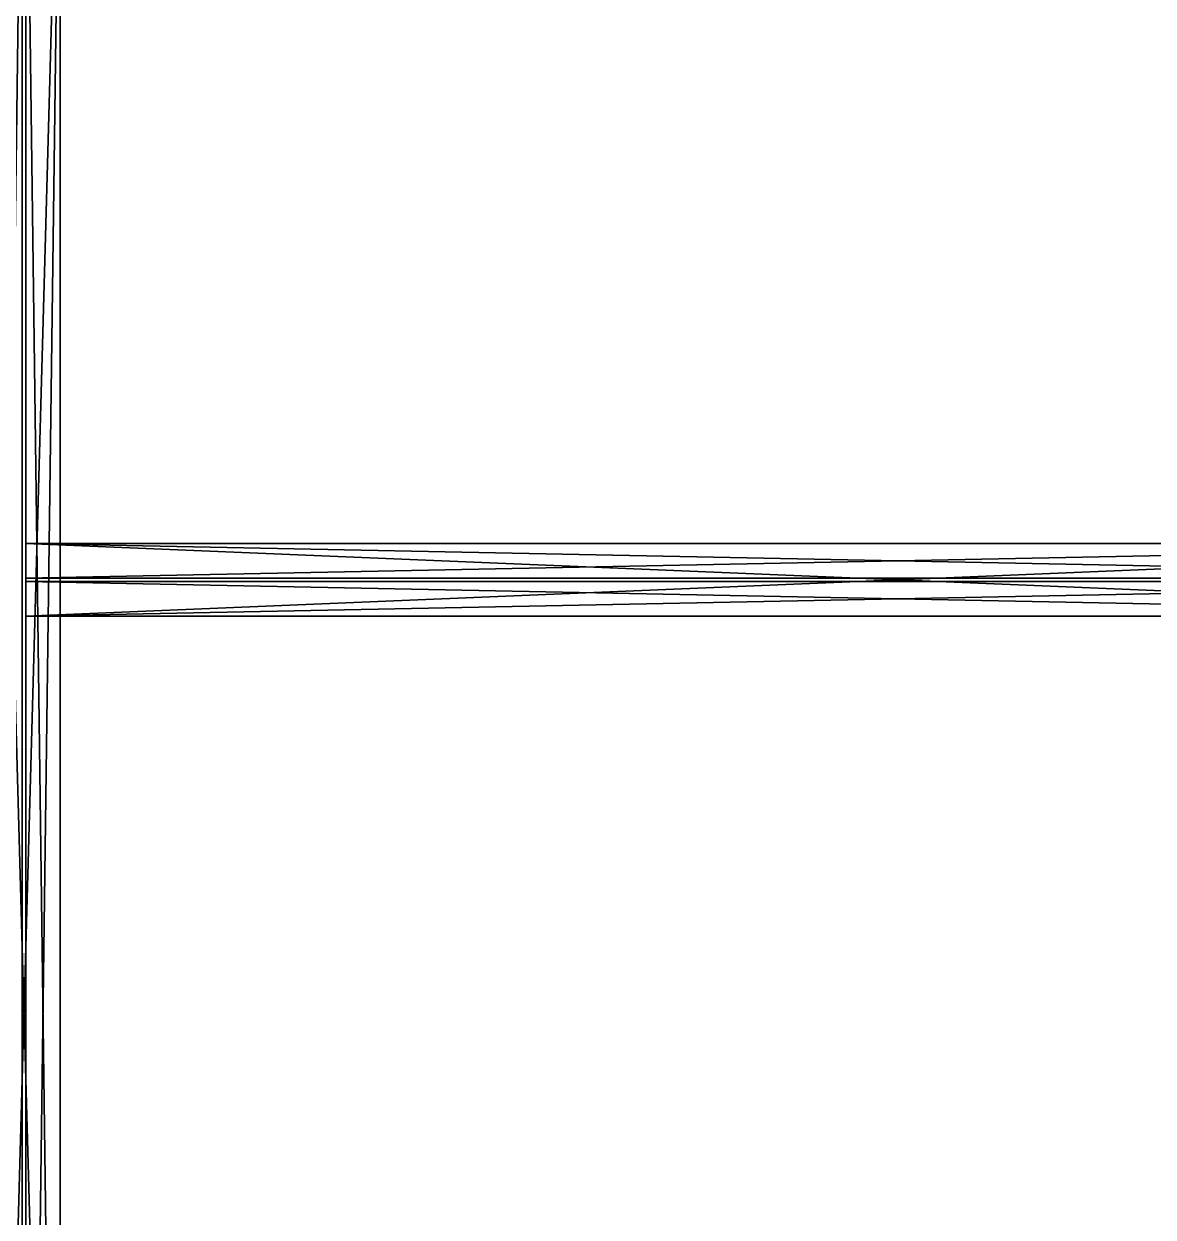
# Model space of a CAD drawing. Header units: metres. Extents: x -27 to 27, y -52.9 to 26.5.
# Drawn here: x -9.168 to -5.23, y -7.115 to -2.953 of the extents above; entities that cross this region are included whole.
import ezdxf

# ---------------------------------------------------------------- set-up
doc = ezdxf.new("R2010")
doc.units = ezdxf.units.M
doc.layers.add('Rigging Beams', color=7, linetype='Continuous', true_color=0xffffff)

# ---------------------------------------------------------------- blocks, each defined once
blk = doc.blocks.new('Static_23')
mesh = blk.add_polyface()
corners = [(87.9285, 66.8083, 12.7381), (87.9285, 66.5544, 12.7381), (97.0471, 66.5544, 12.7381), (97.0471, 66.8083, 12.7381), (87.9285, 66.8083, 12.7254), (97.0471, 66.8083, 12.7254), (87.9285, 66.6877, 12.7254), (97.0471, 66.6877, 12.7254), (87.9285, 66.6877, 12.446), (97.0471, 66.6877, 12.446), (87.9285, 66.8083, 12.446), (97.0471, 66.8083, 12.446), (87.9285, 66.8083, 12.4333), (97.0471, 66.8083, 12.4333), (87.9285, 66.5544, 12.4333), (97.0471, 66.5544, 12.4333), (87.9285, 66.5544, 12.446), (97.0471, 66.5544, 12.446), (87.9285, 66.675, 12.446), (97.0471, 66.675, 12.446), (87.9285, 66.675, 12.7254), (97.0471, 66.675, 12.7254), (87.9285, 66.5544, 12.7254), (97.0471, 66.5544, 12.7254)]
mesh.append_faces([[corners[k] for k in face] for face in [(6, 20, 0), (8, 14, 18), (3, 21, 7), (19, 15, 9)]], dxfattribs={"vtx0": -1, "vtx1": -1, "vtx2": -1})
mesh.append_faces([[corners[k] for k in face] for face in [(20, 6, 8), (8, 12, 14), (20, 1, 0), (9, 21, 19)]], dxfattribs={"vtx0": -1, "vtx2": -1})
mesh.append_faces([[corners[k] for k in face] for face in [(3, 0, 2), (5, 4, 3), (7, 6, 5), (9, 8, 7), (11, 10, 9), (13, 12, 11), (15, 14, 13), (17, 16, 15), (19, 18, 17), (21, 20, 19), (23, 22, 21), (2, 1, 23)]], dxfattribs={"vtx1": -1})
mesh.append_faces([[corners[k] for k in face] for face in [(18, 20, 8), (9, 7, 21), (15, 13, 9), (3, 2, 21)]], dxfattribs={"vtx1": -1, "vtx2": -1})
mesh.append_faces([[corners[k] for k in face] for face in [(0, 1, 2), (4, 0, 3), (6, 4, 5), (8, 6, 7), (10, 8, 9), (12, 10, 11), (14, 12, 13), (16, 14, 15), (18, 16, 17), (20, 18, 19), (22, 20, 21), (1, 22, 23), (14, 16, 18), (0, 4, 6), (8, 10, 12), (20, 22, 1), (19, 17, 15), (7, 5, 3), (13, 11, 9), (2, 23, 21)]], dxfattribs={"vtx2": -1})
blk = doc.blocks.new('Static_28')
mesh = blk.add_polyface()
corners = [(94.126, 66.6751, 12.6873), (94.126, 66.6751, 12.7), (94.126, 60.5918, 12.7), (94.126, 60.5918, 12.6873), (94.0054, 66.6751, 12.6873), (94.0054, 60.5918, 12.6873), (94.0054, 66.6751, 12.4587), (94.0054, 60.5918, 12.4587), (94.126, 66.6751, 12.4587), (94.126, 60.5918, 12.4587), (94.126, 66.6751, 12.446), (94.126, 60.5918, 12.446), (93.872, 66.6751, 12.446), (93.872, 60.5918, 12.446), (93.872, 66.6751, 12.4587), (93.872, 60.5918, 12.4587), (93.9927, 66.6751, 12.4587), (93.9927, 60.5918, 12.4587), (93.9927, 66.6751, 12.6873), (93.9927, 60.5918, 12.6873), (93.872, 66.6751, 12.6873), (93.872, 60.5918, 12.6873), (93.872, 66.6751, 12.7), (93.872, 60.5918, 12.7)]
mesh.append_faces([[corners[k] for k in face] for face in [(4, 18, 1), (6, 12, 16), (2, 19, 5), (17, 13, 7)]], dxfattribs={"vtx0": -1, "vtx1": -1, "vtx2": -1})
mesh.append_faces([[corners[k] for k in face] for face in [(18, 4, 6), (6, 10, 12), (18, 22, 1), (7, 19, 17)]], dxfattribs={"vtx0": -1, "vtx2": -1})
mesh.append_faces([[corners[k] for k in face] for face in [(3, 0, 2), (5, 4, 3), (7, 6, 5), (9, 8, 7), (11, 10, 9), (13, 12, 11), (15, 14, 13), (17, 16, 15), (19, 18, 17), (21, 20, 19), (23, 22, 21), (2, 1, 23)]], dxfattribs={"vtx1": -1})
mesh.append_faces([[corners[k] for k in face] for face in [(16, 18, 6), (7, 5, 19), (13, 11, 7), (2, 23, 19)]], dxfattribs={"vtx1": -1, "vtx2": -1})
mesh.append_faces([[corners[k] for k in face] for face in [(0, 1, 2), (4, 0, 3), (6, 4, 5), (8, 6, 7), (10, 8, 9), (12, 10, 11), (14, 12, 13), (16, 14, 15), (18, 16, 17), (20, 18, 19), (22, 20, 21), (1, 22, 23), (12, 14, 16), (1, 0, 4), (6, 8, 10), (18, 20, 22), (17, 15, 13), (5, 3, 2), (11, 9, 7), (23, 21, 19)]], dxfattribs={"vtx2": -1})
blk = doc.blocks.new('Group_16')
at = {"layer": 'Rigging Beams', "xscale": 0.9999998807907104, "yscale": 0.9999999403953552, "zscale": 0.9999998807907104, "rotation": 90.00000250447816}
for name in ['Static_23', 'Static_28']:
    blk.add_blockref(name, (57.5134, -98.8915, 0), dxfattribs=at)
blk = doc.blocks.new('Group_15')
blk.add_blockref('Group_16', (0, 0))

msp = doc.modelspace()

# ---------------------------------------------------------------- block references
msp.add_blockref('Group_15', (0, 0))

doc.saveas('drawing.dxf')
